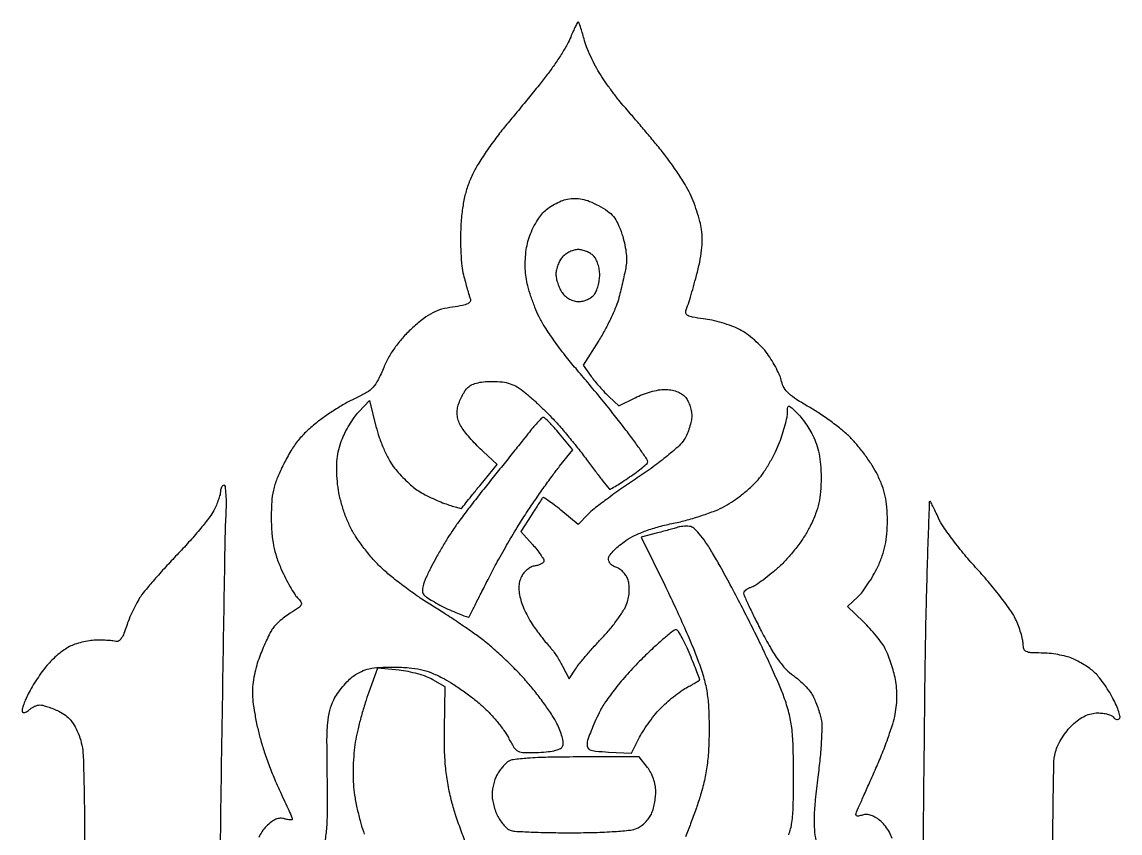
# Model space of a CAD drawing. Extents: x 4.4 to 43.5, y 2.7 to 80.
# Drawn here: x 12.46 to 35.72, y 62.85 to 80.03 of the extents above; entities that cross this region are included whole.
import ezdxf

# ---------------------------------------------------------------- set-up
doc = ezdxf.new("R2010")
doc.units = 0
doc.header["$MEASUREMENT"] = 0

msp = doc.modelspace()

# ---------------------------------------------------------------- linework, layer by layer
for points in [[(30.897802, 62.733099, 0.037575), (30.835727, 62.870015, 0.037791), (30.754411, 62.99513, 0.050956), (30.662069, 63.093521, 0.034504), (30.552918, 63.175862, 0.060479), (30.451487, 63.225675, 0.073519), (30.356252, 63.243883, 0.087592), (30.265715, 63.231808, -0.025235), (30.183736, 63.210274, -0.164483), (30.142021, 63.215288, -0.311942), (30.127075, 63.241369, -0.076257), (30.139329, 63.292187, -0.00664), (30.172192, 63.36946, -0.000396), (30.274619, 63.601197, -0.000596), (30.397156, 63.876948, -0.00044), (30.533437, 64.181924, 0.010114), (30.67197, 64.508775, 0.009265), (30.801468, 64.850599, 0.009308), (30.905702, 65.159955, 0.029748), (30.958907, 65.371055, 0.024531), (30.986494, 65.569152, 0.023307), (30.995181, 65.772424, 0.023915), (30.98497, 65.969686, 0.030379), (30.955873, 66.149668, 0.015584), (30.915416, 66.306682, 0.011493), (30.861274, 66.477863, 0.011639), (30.802549, 66.637455, 0.025351), (30.748587, 66.756193, 0.037859), (30.677262, 66.871765, 0.014069), (30.560569, 67.023136, 0.013848), (30.42353, 67.181741, 0.016267), (30.284853, 67.323954), (29.946686, 67.648896), (30.166311, 67.854798, 0.04107), (30.264857, 67.963695, 0.016595), (30.381414, 68.12687, 0.016289), (30.495877, 68.311692, 0.019892), (30.590168, 68.491863, 0.025939), (30.68618, 68.725104, 0.033176), (30.74865, 68.948813, 0.031465), (30.783124, 69.188123, 0.020043), (30.7944, 69.469302, 0.019628), (30.78316, 69.755513, 0.034292), (30.7484, 69.990174, 0.036295), (30.683659, 70.208577, 0.025397), (30.580928, 70.443961, 0.026524), (30.473417, 70.63378, 0.015229), (30.325125, 70.851084, 0.015185), (30.162354, 71.060963, 0.024399), (30.009878, 71.228353, 0.024291), (29.835533, 71.385836, 0.01258), (29.603734, 71.566069, 0.012478), (29.355699, 71.739714, 0.018508), (29.12939, 71.878096, -0.014519), (28.867308, 72.035495, -0.04538), (28.705061, 72.161565, -0.067911), (28.606818, 72.282087, -0.083214), (28.552694, 72.416716, 0.046674), (28.515102, 72.534281, 0.017892), (28.442146, 72.689835, 0.017533), (28.350403, 72.854085, 0.020618), (28.251888, 73.002603, 0.034271), (28.132185, 73.146046, 0.022279), (27.975992, 73.295185, 0.022408), (27.80971, 73.427721, 0.039117), (27.659548, 73.519773, 0.029678), (27.496927, 73.590919, 0.016592), (27.291837, 73.658858, 0.016507), (27.079229, 73.713984, 0.025705), (26.892682, 73.745868, -0.011374), (26.669016, 73.777532, -0.077872), (26.563692, 73.812297, -0.218145), (26.524742, 73.861764, -0.164586), (26.530956, 73.931547, 0.027009), (26.56279, 74.015849, 0.00343), (26.62022, 74.201381, 0.004014), (26.685166, 74.422807, 0.003329), (26.75083, 74.6595, 0.015681), (26.818474, 74.945049, 0.023098), (26.858269, 75.199645, 0.026241), (26.87114, 75.427612, 0.03604), (26.857168, 75.6324, 0.029511), (26.821647, 75.808374, 0.014986), (26.757442, 76.024993, 0.014833), (26.677597, 76.245246, 0.021437), (26.593106, 76.434286, 0.024402), (26.48069, 76.634331, 0.010104), (26.310323, 76.893814, 0.009968), (26.116181, 77.165114, 0.012665), (25.92582, 77.407186, 0.001726), (25.732514, 77.638953, 0.001526), (25.529546, 77.879111, 0.001532), (25.345357, 78.094364, 0.00467), (25.21846, 78.238993, -0.015213), (25.104523, 78.37451, -0.007481), (24.967522, 78.553341, -0.007416), (24.830669, 78.743455, -0.010714), (24.71586, 78.915793, -0.019916), (24.612342, 79.093931, -0.014054), (24.509853, 79.301585, -0.014213), (24.422961, 79.50599, -0.02881), (24.368681, 79.67205, 0.007269), (24.330109, 79.809886, 0.011708), (24.292816, 79.925982, 0.005533), (24.25849, 80.021411, 0.313295), (24.243825, 80.0316, 0.279181), (24.228047, 80.022046, 0.005899), (24.185049, 79.937399, 0.011889), (24.136998, 79.833839, 0.00751), (24.085659, 79.710914, -0.032602), (24.011359, 79.555435, -0.011948), (23.887137, 79.345767, -0.011786), (23.740064, 79.122425, -0.013844), (23.590023, 78.918185, -0.003679), (23.414467, 78.695972, -0.001775), (23.186527, 78.413836, -0.00176), (22.946832, 78.121404, -0.002526), (22.732234, 77.864121, 0.013682), (22.52818, 77.608076, 0.010722), (22.320624, 77.319833, 0.010872), (22.139012, 77.043167, 0.025989), (22.019748, 76.828532, 0.026605), (21.913303, 76.578171, 0.029996), (21.83886, 76.327646, 0.027003), (21.789564, 76.048631, 0.015765), (21.759249, 75.710251, 0.014983), (21.751396, 75.428447, 0.012794), (21.759624, 75.131382, 0.012982), (21.78105, 74.861558, 0.035383), (21.81456, 74.673062, 0.00378), (21.854023, 74.521199, 0.004009), (21.895034, 74.372906, 0.003825), (21.932344, 74.245784, 0.018321), (21.956808, 74.174306, -0.204936), (21.954414, 74.11111, -0.17004), (21.906744, 74.062826, -0.067685), (21.794873, 74.025781, -0.013183), (21.584565, 73.992219, 0.033301), (21.35229, 73.945507, 0.052991), (21.163562, 73.872105, 0.045601), (20.975739, 73.75226, 0.018308), (20.741645, 73.556801, 0.024617), (20.544705, 73.361376, 0.027864), (20.376434, 73.15512, 0.028765), (20.23679, 72.93778, 0.030173), (20.12546, 72.709211, -0.019742), (20.005295, 72.448849, -0.065712), (19.898652, 72.294008, -0.074583), (19.763083, 72.182675, -0.030557), (19.551042, 72.072939, 0.023777), (19.373521, 71.984096, 0.010924), (19.150715, 71.852529, 0.010791), (18.921855, 71.703619, 0.014675), (18.722477, 71.55893, 0.025214), (18.497059, 71.366141, 0.033843), (18.314825, 71.168628, 0.032936), (18.157293, 70.944037, 0.022094), (18.00643, 70.668964, 0.016766), (17.864332, 70.354104, 0.041509), (17.787782, 70.113006, 0.041416), (17.752015, 69.862255, 0.016625), (17.743123, 69.515708, 0.017324), (17.756475, 69.199791, 0.029434), (17.792257, 68.937798, 0.031597), (17.856223, 68.695156, 0.024243), (17.955236, 68.439431, 0.012444), (18.044912, 68.250311, 0.012954), (18.142755, 68.068442, 0.012727), (18.23526, 67.91583, 0.053806), (18.302232, 67.832654, -0.052779), (18.371975, 67.746398, -0.262663), (18.375619, 67.686501, -0.130698), (18.322324, 67.624857, -0.011104), (18.1451, 67.509811, 0.02527), (18.02396, 67.426203, 0.021681), (17.905269, 67.326638, 0.022249), (17.805337, 67.226618, 0.056634), (17.745211, 67.143689, 0.017529), (17.6955, 67.047996, 0.005639), (17.628402, 66.902764, 0.005616), (17.557327, 66.739358, 0.006263), (17.49255, 66.5802, 0.027232), (17.435285, 66.407133, 0.017473), (17.387008, 66.201085, 0.017561), (17.353797, 65.99541, 0.031207), (17.343069, 65.824196, 0.031113), (17.354599, 65.63853, 0.01179), (17.392872, 65.381477, 0.011624), (17.447736, 65.103158, 0.013923), (17.512708, 64.84409, 0.013119), (17.596035, 64.574526, 0.008205), (17.706969, 64.263349, 0.008233), (17.826419, 63.960179, 0.014827), (17.935708, 63.716396, -0.003264), (18.032773, 63.512638, -0.004894), (18.114595, 63.3334, -0.002135), (18.182177, 63.179673, -0.10284), (18.189, 63.146851, -0.356367), (18.177369, 63.132605, -0.060267), (18.139711, 63.129546, -0.043076), (18.085559, 63.136374, -0.023957), (18.021209, 63.153453, 0.095271), (17.933326, 63.163815, 0.0813), (17.842461, 63.142074, 0.064166), (17.745862, 63.08609, 0.033011), (17.640509, 62.993799, 0.043167), (17.544869, 62.880048, 0.054891), (17.478776, 62.75997, 0.054972)], [(18.88538, 62.678411, 0.026046), (18.920935, 62.973517, 0.016641), (18.935585, 63.397444, 0.004614), (18.930284, 64.063108, -0.00388), (18.923405, 64.79251, -0.021544), (18.939625, 65.18398, -0.040191), (18.983288, 65.446469, -0.054058), (19.06658, 65.672416, -0.035259), (19.146509, 65.808308, -0.023146), (19.256209, 65.953076, -0.0233), (19.376762, 66.084752, -0.040841), (19.48958, 66.180016, -0.045376), (19.652263, 66.275097, -0.056389), (19.818196, 66.331112, -0.041494), (20.029259, 66.358698, -0.013225), (20.3463, 66.365222, -0.016645), (20.663245, 66.352804, -0.036158), (20.904135, 66.317694, -0.040115), (21.121437, 66.251141, -0.025725), (21.3615, 66.141384, -0.020955), (21.552676, 66.031372, -0.011259), (21.779326, 65.880734, -0.011193), (22.003911, 65.716472, -0.017214), (22.189887, 65.563508, -0.021571), (22.357522, 65.402298, -0.016751), (22.525988, 65.213404, -0.017046), (22.671392, 65.026328, -0.038739), (22.764795, 64.873706, 0.022431), (22.882388, 64.666694, 0.139315), (22.972284, 64.58584, 0.112206), (23.100187, 64.555599, 0.012282), (23.404098, 64.560423, 0.016388), (23.615353, 64.575917, 0.039762), (23.768931, 64.604731, 0.056775), (23.872033, 64.645717, 0.180055), (23.920336, 64.700492, 0.130758), (23.927659, 64.769076, 0.027008), (23.902395, 64.888974, 0.026685), (23.85675, 65.029033, 0.022378), (23.794021, 65.172128, 0.031016), (23.696177, 65.343054, 0.010842), (23.535313, 65.576383, 0.010719), (23.346747, 65.826125, 0.012315), (23.155925, 66.056022, 0.013873), (22.94363, 66.286129, 0.009381), (22.68964, 66.536955, 0.009456), (22.43483, 66.770302, 0.018561), (22.222008, 66.944322, 0.009136), (21.998423, 67.107355, 0.004531), (21.709247, 67.306342, 0.004495), (21.405626, 67.507291, 0.006573), (21.134459, 67.678252, -0.013459), (20.866116, 67.852642, -0.009252), (20.571145, 68.063987, -0.009334), (20.294598, 68.278121, -0.018704), (20.085971, 68.459246, -0.024671), (19.904436, 68.646794, -0.016265), (19.713969, 68.878867, -0.01638), (19.543054, 69.117282, -0.030211), (19.422749, 69.323173, -0.026008), (19.323221, 69.548219, -0.021085), (19.239628, 69.7986, -0.02111), (19.17753, 70.05474, -0.026308), (19.142627, 70.297087, -0.019091), (19.129253, 70.552811, -0.029575), (19.139209, 70.77361, -0.032671), (19.173574, 70.974396, -0.032571), (19.233825, 71.169207, -0.026421), (19.30292, 71.324807, -0.017791), (19.397208, 71.494844, -0.017948), (19.500502, 71.653274, -0.033609), (19.596759, 71.772097), (19.822065, 72.014894), (19.960412, 71.465308, 0.022492), (20.03018, 71.232856, 0.017899), (20.125485, 70.988844, 0.018248), (20.230318, 70.768818, 0.042644), (20.328086, 70.61506, 0.019753), (20.434006, 70.487013, 0.013749), (20.563016, 70.350759, 0.013892), (20.694234, 70.226686, 0.027722), (20.805817, 70.137518, 0.025847), (20.92643, 70.060702, 0.012907), (21.086176, 69.975578, 0.012777), (21.256506, 69.895757, 0.018376), (21.411407, 69.834616, 0.005896), (21.549016, 69.787882, 0.009758), (21.666344, 69.752091, 0.003778), (21.765674, 69.724706, 0.376613), (21.777698, 69.730647, -0.070493), (21.787022, 69.746478, -0.000417), (21.89311, 69.879328, -0.00174), (22.014937, 70.030544, -0.001106), (22.157806, 70.205826), (22.528809, 70.658952), (22.232053, 70.930816, -0.014057), (22.10758, 71.051458, -0.010939), (21.978943, 71.18925, -0.011091), (21.864635, 71.323054, -0.026197), (21.787123, 71.428824, -0.041202), (21.72465, 71.543811, -0.055547), (21.689191, 71.656701, -0.058101), (21.680376, 71.770524, -0.051495), (21.697165, 71.888234, -0.032485), (21.729191, 71.988375, -0.022811), (21.777474, 72.096468, -0.02311), (21.833462, 72.196114, -0.043864), (21.888803, 72.26955, -0.086), (21.972965, 72.335647, -0.056326), (22.087703, 72.381693, -0.044284), (22.236693, 72.408895, -0.023025), (22.425621, 72.4176, -0.027347), (22.637833, 72.405984, -0.053137), (22.803439, 72.369727, -0.056023), (22.951951, 72.300961, -0.033974), (23.110459, 72.189352, -0.012342), (23.241472, 72.077629, -0.005836), (23.405135, 71.927453, -0.00578), (23.572844, 71.76623, -0.008129), (23.718395, 71.618302, -0.013357), (23.872982, 71.44706, -0.005579), (24.072517, 71.208452, -0.005515), (24.280527, 70.948186, -0.007119), (24.465433, 70.70445, 0.003322), (24.628904, 70.485536, 0.005324), (24.771627, 70.301146, 0.001406), (24.897607, 70.142837, 0.227776), (24.917246, 70.1334, 0.138328), (24.938897, 70.139507, 0.002047), (25.052408, 70.209714, 0.005398), (25.183665, 70.293625, 0.003517), (25.333459, 70.393194, 0.010655), (25.480955, 70.49738, 0.015752), (25.605324, 70.595465, 0.010908), (25.702584, 70.680961, 0.209974), (25.7184, 70.716962, 0.149305), (25.705312, 70.759813, 0.003089), (25.577785, 70.946613, 0.006944), (25.423159, 71.163624, 0.004584), (25.239709, 71.408918, 0.005181), (25.015924, 71.696272, 0.002844), (24.736308, 72.043666, 0.002835), (24.448479, 72.393064, 0.004529), (24.198206, 72.687916, -0.012808), (23.96664, 72.970067, -0.01085), (23.736266, 73.279527, -0.010992), (23.538612, 73.570773, -0.029892), (23.415977, 73.787716, -0.019653), (23.327724, 73.987787, -0.013965), (23.244061, 74.218267, -0.014129), (23.176481, 74.443071, -0.028911), (23.138845, 74.623215, -0.029879), (23.122919, 74.802874, -0.020802), (23.12555, 75.006526, -0.020824), (23.145071, 75.208894, -0.030307), (23.180398, 75.384615, -0.032868), (23.234393, 75.545017, -0.023247), (23.314835, 75.717268, -0.023571), (23.407556, 75.875328, -0.04497), (23.498653, 75.990897, -0.046143), (23.60419, 76.083677, -0.030285), (23.740678, 76.170852, -0.030434), (23.885222, 76.240139, -0.050216), (24.015058, 76.278289, -0.042986), (24.17677, 76.294437, -0.054279), (24.326338, 76.280209, -0.047403), (24.484344, 76.231673, -0.02375), (24.673526, 76.142551, -0.030174), (24.866558, 76.024712, -0.068377), (24.992063, 75.90897, -0.065883), (25.084421, 75.760912, -0.026374), (25.171739, 75.538047, -0.024329), (25.223753, 75.351584, -0.025177), (25.256705, 75.163064, -0.026899), (25.26868, 74.989573, -0.050809), (25.256589, 74.84999, -0.006009), (25.229795, 74.717777, -0.002662), (25.191401, 74.543877, -0.002634), (25.148775, 74.360073, -0.003549), (25.108139, 74.1942, -0.034214), (25.048453, 74.011492, -0.013726), (24.943211, 73.770409, -0.013508), (24.815198, 73.515924, -0.016622), (24.681676, 73.286107), (24.351346, 72.758713), (24.519002, 72.524707, 0.015605), (24.598429, 72.420851, 0.009211), (24.699327, 72.301672, 0.009211), (24.804572, 72.186263, 0.01557), (24.897442, 72.094046), (25.108226, 71.897392), (25.452243, 72.072896, -0.028549), (25.604921, 72.140103, -0.021514), (25.779322, 72.196846, -0.021918), (25.948401, 72.236025, -0.046002), (26.082618, 72.2484, -0.043106), (26.207782, 72.237589, -0.04397), (26.328379, 72.205482, -0.047056), (26.432711, 72.156094, -0.074906), (26.508988, 72.093689, -0.064083), (26.562632, 72.016537, -0.03627), (26.607779, 71.911827, -0.035577), (26.638531, 71.797805, -0.048437), (26.648684, 71.691839, -0.049215), (26.637372, 71.578679, -0.025999), (26.60243, 71.441816, -0.025605), (26.551705, 71.3042, -0.03583), (26.49167, 71.187743, -0.072175), (26.382212, 71.055583, -0.012428), (26.134856, 70.842917, -0.013304), (25.829326, 70.606445, -0.011541), (25.497029, 70.3747, 0.005835), (25.161061, 70.146048, 0.00662), (24.844503, 69.918867, 0.006074), (24.58073, 69.71923, 0.036142), (24.452349, 69.603814), (24.245612, 69.389015), (23.880057, 69.688559, 0.007916), (23.738266, 69.801042, 0.013288), (23.615269, 69.890388, 0.006938), (23.512171, 69.959088, 0.407346), (23.491983, 69.955002, 0.006279), (23.476152, 69.931093, 0.000191), (23.411797, 69.831112, 0.000377), (23.336113, 69.713238, 0.000261), (23.250635, 69.579734), (23.031808, 69.237569), (23.275304, 68.96505, -0.013056), (23.368557, 68.85503, -0.017257), (23.447273, 68.749852, -0.014719), (23.50633, 68.659424, -0.138143), (23.5188, 68.615149, -0.203561), (23.505372, 68.583533, -0.065361), (23.463507, 68.552558, -0.052889), (23.402629, 68.526763, -0.038132), (23.330568, 68.510734, 0.081099), (23.251263, 68.485812, 0.050139), (23.168629, 68.43325, 0.048792), (23.095311, 68.362972, 0.062106), (23.043614, 68.284921, 0.054013), (23.003531, 68.176139, 0.054087), (22.987701, 68.061348, 0.047121), (22.996104, 67.932641, 0.027515), (23.029022, 67.781452, 0.033067), (23.07724, 67.643171, 0.017367), (23.154231, 67.478072, 0.017202), (23.245202, 67.313698, 0.025269), (23.337126, 67.176531, 0.004345), (23.430777, 67.053244, 0.004289), (23.526951, 66.931074, 0.004216), (23.612981, 66.825535, 0.016447), (23.668822, 66.762535, -0.034615), (23.719488, 66.701012, -0.011505), (23.785156, 66.604343, -0.011391), (23.853215, 66.493566, -0.012723), (23.913584, 66.383764), (24.050624, 66.118758), (24.186562, 66.326039, -0.026038), (24.266658, 66.435313, -0.006068), (24.412637, 66.609785, -0.006242), (24.585799, 66.806688, -0.006085), (24.765286, 67.000909, 0.01869), (24.940738, 67.200639, 0.018373), (25.101836, 67.414027, 0.018605), (25.228953, 67.611168, 0.063965), (25.289204, 67.75065, 0.033642), (25.316792, 67.878366, 0.033143), (25.327184, 68.009271, 0.035119), (25.320218, 68.130823, 0.059034), (25.295415, 68.229861, 0.060484), (25.253555, 68.30946, 0.045115), (25.189962, 68.38571, 0.045948), (25.115605, 68.447538, 0.073758), (25.041635, 68.483689, -0.065233), (24.972433, 68.516066, -0.084337), (24.920556, 68.563072, -0.096534), (24.891852, 68.619041, -0.118464), (24.889183, 68.677567, -0.121817), (24.920371, 68.745091, -0.025868), (25.007106, 68.842625, -0.025629), (25.122233, 68.94795, -0.021909), (25.253544, 69.046928, -0.040592), (25.439409, 69.153584, -0.02279), (25.679947, 69.253654, -0.020683), (25.959491, 69.342372, -0.016879), (26.264966, 69.414606, 0.017209), (26.553161, 69.482954, 0.013279), (26.862328, 69.576504, 0.01348), (27.146731, 69.679463, 0.031043), (27.352821, 69.775572, 0.026919), (27.53234, 69.886194, 0.017044), (27.729559, 70.033083, 0.017112), (27.913949, 70.191081, 0.030049), (28.053428, 70.335492, 0.029484), (28.175368, 70.496231, 0.016399), (28.305471, 70.705023, 0.01631), (28.4237, 70.925701, 0.025305), (28.509523, 71.123911, 0.011649), (28.574553, 71.310877, 0.012327), (28.629499, 71.497196, 0.012012), (28.668934, 71.659679, 0.05357), (28.6794, 71.757086, -0.014351), (28.682677, 71.871232, -0.368676), (28.702562, 71.891993, -0.205816), (28.737724, 71.880907, -0.00596), (28.857602, 71.775062, -0.039143), (28.938227, 71.689778, -0.015766), (29.034994, 71.561836, -0.015487), (29.131017, 71.416875, -0.018945), (29.211248, 71.2755, -0.036692), (29.291528, 71.088209, -0.03389), (29.346103, 70.886188, -0.029801), (29.377773, 70.655628, -0.018256), (29.388864, 70.381359, -0.019397), (29.378421, 70.082104, -0.036378), (29.343126, 69.842727, -0.037336), (29.274276, 69.615128, -0.021659), (29.159901, 69.353196, -0.030661), (29.040034, 69.142044, -0.018431), (28.873847, 68.90652, -0.018309), (28.688002, 68.680402, -0.02698), (28.507556, 68.497453, -0.011808), (28.333917, 68.346773, -0.013428), (28.160499, 68.210997, -0.012667), (28.007879, 68.103858, -0.069965), (27.917573, 68.060564, 0.038066), (27.852978, 68.034507, 0.048317), (27.798377, 68.000572, 0.056427), (27.760613, 67.964291, 0.174923), (27.7488, 67.931557, 0.106749), (27.760043, 67.879497, 0.002795), (27.859713, 67.662729, 0.005768), (27.981694, 67.408981, 0.003898), (28.126377, 67.122336, 0.012712), (28.314664, 66.778211, 0.024776), (28.484964, 66.515777, 0.031135), (28.645276, 66.320508, 0.056132), (28.802259, 66.185851, -0.0294), (28.925093, 66.091377, -0.022754), (29.04749, 65.975064, -0.023246), (29.152033, 65.855603, -0.050057), (29.218193, 65.752924, -0.020838), (29.267304, 65.646034, -0.01214), (29.317647, 65.514183, -0.012125), (29.361732, 65.37944, -0.020026), (29.391577, 65.263483, -0.058605), (29.406301, 65.108617, -0.008806), (29.39383, 64.796212, -0.009786), (29.365251, 64.426202, -0.00831), (29.32095, 64.036783, 0.007323), (29.265504, 63.557823, 0.017585), (29.242146, 63.201376, 0.023505), (29.24682, 62.922076, 0.039628), (29.280181, 62.690296, 0.030561)], [(16.623668, 59.5584, -0.000254), (16.674817, 63.18836, -0.000382), (16.723442, 66.353234, -0.000148), (16.768119, 69.073399, -0.008918), (16.785021, 69.56235, 0.010939), (16.792693, 69.813742, 0.018237), (16.7868, 70.025403, 0.012649), (16.77182, 70.192137, 0.380947), (16.7428, 70.218, 0.167236), (16.713578, 70.207945, 0.095086), (16.688701, 70.179489, 0.07591), (16.671884, 70.137045, 0.056491), (16.6662, 70.086899, -0.065611), (16.657223, 70.018779, -0.017866), (16.625302, 69.914776, -0.017752), (16.580265, 69.798325, -0.017613), (16.526972, 69.685049, -0.044591), (16.436287, 69.541711, -0.009189), (16.250084, 69.307448, -0.009596), (16.022808, 69.042578, -0.008902), (15.779887, 68.7798, 0.005578), (15.532896, 68.516156, 0.005684), (15.293401, 68.248687, 0.005535), (15.090545, 68.011644, 0.023364), (14.977348, 67.862757, 0.025446), (14.895005, 67.729187, 0.014387), (14.808377, 67.559824, 0.014335), (14.730648, 67.383572, 0.022793), (14.675513, 67.228257, -0.023384), (14.622682, 67.079989, -0.054715), (14.56649, 66.976731, -0.08631), (14.50954, 66.919151, -0.229869), (14.45403, 66.909803, 0.045603), (14.390359, 66.922307, 0.010582), (14.281514, 66.931209, 0.010836), (14.15528, 66.936106, 0.010419), (14.02729, 66.935629, 0.032163), (13.889543, 66.923354, 0.021261), (13.733635, 66.892448, 0.021419), (13.584036, 66.849262, 0.038364), (13.466317, 66.799414, 0.03651), (13.354921, 66.73108, 0.018352), (13.224494, 66.62987, 0.01812), (13.096667, 66.514815, 0.025554), (12.992133, 66.402742, 0.018904), (12.893357, 66.275916, 0.010591), (12.78254, 66.114877, 0.010556), (12.677306, 65.947184, 0.016894), (12.595454, 65.799305, 0.016602), (12.533511, 65.667229, 0.024933), (12.489218, 65.547925, 0.022274), (12.463314, 65.450973, 0.255861), (12.474008, 65.414392, 0.192481), (12.50053, 65.403019, 0.087743), (12.538454, 65.408761, 0.067577), (12.581761, 65.430231, 0.047587), (12.62373, 65.46489, -0.050842), (12.67075, 65.50321, -0.038143), (12.729196, 65.535593, -0.039006), (12.789585, 65.557755, -0.068547), (12.842184, 65.565, -0.065673), (12.905675, 65.556625, -0.0152), (13.009098, 65.525456, -0.015437), (13.126925, 65.481913, -0.014554), (13.244215, 65.430382, -0.048808), (13.38446, 65.3462, -0.059031), (13.496075, 65.240947, -0.053004), (13.588542, 65.103113, -0.030053), (13.671477, 64.919816, -0.082083), (13.757465, 64.497813, -0.006839), (13.783832, 63.377689, -0.003991), (13.787539, 61.400743, -0.000373)], [(34.288335, 62.13779, -0.000491), (34.318478, 64.298084, -0.060224), (34.355381, 64.569292, -0.048211), (34.40654, 64.70863, -0.026943), (34.49355, 64.867105, -0.026648), (34.599718, 65.019248, -0.038824), (34.709964, 65.139951, -0.031611), (34.847172, 65.253154, -0.046596), (34.981566, 65.332532, -0.052119), (35.115703, 65.379414, -0.057724), (35.252057, 65.395409, -0.029479), (35.359297, 65.389236, -0.035645), (35.458324, 65.370428, -0.03845), (35.536953, 65.342984, -0.152297), (35.575153, 65.30982, 0.085898), (35.601127, 65.2805, 0.093852), (35.634703, 65.262706, 0.100318), (35.67058, 65.2591, 0.113939), (35.703256, 65.270171, 0.306673), (35.721045, 65.309782, 0.030171), (35.695583, 65.416896, 0.02994), (35.645535, 65.552505, 0.01882), (35.571866, 65.704602, 0.017659), (35.4788, 65.865647, 0.015087), (35.369814, 66.0286, 0.015348), (35.261648, 66.170781, 0.041183), (35.173805, 66.262582, 0.028152), (35.080861, 66.336039, 0.015006), (34.958445, 66.416684, 0.014893), (34.828085, 66.491796, 0.022407), (34.709867, 66.548631, 0.038298), (34.578265, 66.593234, 0.018716), (34.404974, 66.630675, 0.018446), (34.22093, 66.656325, 0.025402), (34.054217, 66.6648, -0.013159), (33.833679, 66.670605, -0.101914), (33.734448, 66.696553, -0.200745), (33.686039, 66.75223, -0.077581), (33.668942, 66.85515, 0.053196), (33.657757, 66.951097, 0.017405), (33.621495, 67.08899, 0.017121), (33.570285, 67.240374, 0.018525), (33.510029, 67.3839, 0.044979), (33.408371, 67.559644, 0.01049), (33.206002, 67.834131, 0.010735), (32.958775, 68.141267, 0.010345), (32.695588, 68.4414, -0.011384), (32.432145, 68.743087, -0.011567), (32.184145, 69.054882, -0.01141), (31.981208, 69.335581, -0.045825), (31.877642, 69.52005, 0.005397), (31.814299, 69.657883, 0.008642), (31.756943, 69.773982, 0.00323), (31.705919, 69.87137, 0.277225), (31.692217, 69.8796, 0.403541), (31.681754, 69.869513, 0.000123), (31.658411, 69.227255, 0.001748), (31.635043, 68.510395, 0.001049), (31.612052, 67.65885, 0.003327), (31.587433, 66.309477, 0.000427), (31.556373, 63.416009, 0.0005), (31.52588, 59.98232, 0.000416)], [(28.704115, 62.815395, 0.052244), (28.771116, 63.074527, 0.032579), (28.79916, 63.409651, 0.004899), (28.804934, 64.0845, 0.006203), (28.796483, 64.703637, 0.024008), (28.768073, 65.086536, 0.033767), (28.708888, 65.394976, 0.023349), (28.602549, 65.7342, 0.014359), (28.492222, 66.011081, 0.004838), (28.315965, 66.408356, 0.004808), (28.11245, 66.844194, 0.005492), (27.909229, 67.257, 0.003264), (27.696955, 67.66979, 0.002722), (27.466181, 68.105644, 0.002747), (27.25063, 68.502197, 0.007477), (27.092298, 68.7798, 0.01516), (26.943688, 69.014946, 0.029857), (26.809295, 69.19041, 0.036308), (26.69224, 69.307346, 0.155094), (26.602584, 69.345736, 0.021501), (26.533174, 69.349477, 0.019303), (26.461142, 69.347477, 0.019734), (26.396648, 69.340626, 0.055763), (26.3529, 69.329143, -0.020516), (26.301301, 69.311637, -0.002804), (26.191942, 69.280138, -0.00322), (26.061875, 69.244366, -0.002716), (25.923757, 69.208137), (25.579214, 69.11976), (26.077216, 68.103046, -0.005426), (26.284066, 67.668881, -0.004576), (26.493778, 67.205036, -0.004618), (26.677336, 66.778306, -0.012781), (26.795976, 66.473716, -0.017765), (26.908023, 66.12434, -0.029928), (26.973669, 65.823696, -0.026975), (27.0069, 65.496458, -0.011585), (27.017483, 65.0574, -0.012624), (27.007368, 64.641518, -0.020853), (26.975349, 64.291654, -0.022476), (26.916619, 63.965029, -0.018281), (26.825404, 63.621334, -0.010162), (26.735987, 63.348124, -0.007534), (26.626536, 63.049842, -0.007621), (26.514633, 62.771291, -0.016994)], [(21.908062, 62.536496, -0.009898), (21.773743, 62.874953, -0.009893), (21.652662, 63.219197, -0.01657), (21.566334, 63.513536, -0.018155), (21.488013, 63.870728, -0.019973), (21.438725, 64.221492, -0.018094), (21.41444, 64.603531, -0.010911), (21.411956, 65.0574), (21.426478, 65.9457), (21.164823, 66.099503, 0.045179), (21.032707, 66.16188, 0.019347), (20.846754, 66.221882, 0.018956), (20.642351, 66.270935, 0.023698), (20.449467, 66.300132), (19.995767, 66.346958), (19.810331, 65.838382, 0.012254), (19.732561, 65.607674, 0.007617), (19.65214, 65.333573, 0.007641), (19.58101, 65.060563, 0.013691), (19.532207, 64.834053, 0.022001), (19.50003, 64.607099, 0.012874), (19.480524, 64.33318, 0.01286), (19.475113, 64.057561, 0.021267), (19.486422, 63.825116, 0.02091), (19.517377, 63.593677, 0.012437), (19.572544, 63.321038, 0.012438), (19.641188, 63.051525, 0.020942), (19.713735, 62.829747, 0.017027)]]:
    msp.add_lwpolyline(points, format="xyb")
for points in [[(24.244969, 75.2094, 0.06701), (24.161082, 75.198107, 0.042032), (24.067997, 75.163954, 0.041555), (23.98034, 75.113912, 0.058427), (23.912612, 75.054689, 0.055471), (23.858986, 74.98032, 0.0362), (23.813729, 74.884569, 0.036231), (23.782807, 74.783441, 0.056136), (23.7726, 74.692813, 0.050945), (23.782098, 74.599837, 0.029527), (23.811286, 74.491271, 0.029253), (23.853854, 74.384746, 0.043116), (23.904297, 74.297624, 0.061712), (23.972718, 74.221825, 0.055192), (24.060051, 74.161694, 0.055914), (24.157186, 74.122785, 0.067423), (24.254521, 74.1096, 0.059275), (24.346439, 74.120535, 0.045999), (24.441868, 74.15309, 0.04722), (24.526428, 74.200952, 0.078174), (24.585433, 74.25765, 0.06508), (24.628777, 74.333469, 0.030025), (24.665596, 74.441202, 0.029113), (24.69122, 74.560792, 0.035731), (24.700509, 74.674607, 0.043875), (24.691735, 74.787319, 0.037033), (24.663358, 74.903575, 0.038611), (24.62107, 75.006267, 0.079563), (24.570257, 75.076457, 0.06038), (24.505298, 75.127372, 0.039068), (24.419865, 75.170348, 0.038954), (24.328349, 75.199674, 0.058126)], [(23.507016, 71.654675, 0.200727), (23.475705, 71.642603, 0.010437), (23.397727, 71.564677, 0.015187), (23.307571, 71.464841, 0.010332), (23.210916, 71.346156, -0.002333), (23.081864, 71.182409, -0.000644), (22.877503, 70.92626, -0.000651), (22.645273, 70.63672, -0.000681), (22.415746, 70.352106, 0.00366), (22.184878, 70.062311, 0.00324), (21.948613, 69.757196, 0.003254), (21.739379, 69.479614, 0.009912), (21.602277, 69.2874, 0.011149), (21.486166, 69.109192, 0.006112), (21.351544, 68.886098, 0.006089), (21.220335, 68.656156, 0.00967), (21.114269, 68.455866, 0.01405), (21.013332, 68.24123, 0.040744), (20.9602, 68.086132, 0.06342), (20.946493, 67.974265, 0.173711), (20.9733, 67.900537, 0.073705), (21.031386, 67.848457, 0.012115), (21.159523, 67.768202, 0.013097), (21.316224, 67.680727, 0.011229), (21.485466, 67.596774, 0.008225), (21.650117, 67.522933, 0.013457), (21.792219, 67.466469, 0.007074), (21.910539, 67.424993, 0.351305), (21.932304, 67.433004, 0.017765), (21.947757, 67.460831, 0.000151), (22.059246, 67.679714, 0.000534), (22.186937, 67.93126, 0.000344), (22.3344, 68.223022, -0.008584), (22.511177, 68.558918, -0.005383), (22.728857, 68.945904, -0.005402), (22.951452, 69.322386, -0.009824), (23.142632, 69.624354, -0.004609), (23.326839, 69.897532, -0.00388), (23.526823, 70.183508, -0.003915), (23.713445, 70.441711, -0.010818), (23.850152, 70.619572), (24.130141, 70.96798), (23.845621, 71.310565, 0.008508), (23.732677, 71.441945, 0.012559), (23.628791, 71.552964, 0.007809), (23.539133, 71.641277, 0.185598)], [(26.32535, 67.153383, 0.253694), (26.268559, 67.143333, 0.007068), (26.06905, 66.979944, 0.012857), (25.835968, 66.773011, 0.008275), (25.57609, 66.52187, 0.013621), (25.288499, 66.2185, 0.015774), (25.032102, 65.914043, 0.017128), (24.823946, 65.631008, 0.036225), (24.686939, 65.3958, 0.008887), (24.59787, 65.205251, 0.009761), (24.518491, 65.017479, 0.009256), (24.456856, 64.854685, 0.047642), (24.43319, 64.7613, 0.122317), (24.441418, 64.670564, 0.211647), (24.492188, 64.616175, 0.078869), (24.611198, 64.586389, 0.008888), (24.889735, 64.566842), (25.37237, 64.541584), (25.545958, 64.881845, -0.026423), (25.633766, 65.03359, -0.014657), (25.75576, 65.209359, -0.014584), (25.89008, 65.380583, -0.022761), (26.016414, 65.518974, -0.017449), (26.148558, 65.642203, -0.013595), (26.300237, 65.766986, -0.013807), (26.448087, 65.875608, -0.0322), (26.565741, 65.946393, 0.007529), (26.662505, 65.998293, 0.011753), (26.74404, 66.046161, 0.005996), (26.810452, 66.08839, 0.253329), (26.8182, 66.102701, 0.091798), (26.814652, 66.121864, 0.000734), (26.758704, 66.267131, 0.002635), (26.693292, 66.433613, 0.001688), (26.615659, 66.626292, 0.012162), (26.531682, 66.819129, 0.017102), (26.446832, 66.986482, 0.013383), (26.369328, 67.118699, 0.174767)], [(24.21061, 64.462509, 0.00475), (23.604256, 64.455519, 0.012813), (23.17397, 64.43543, 0.013218), (22.867672, 64.405096, 0.133188), (22.750069, 64.356759, 0.039123), (22.691564, 64.304087, 0.019967), (22.626357, 64.229692, 0.019711), (22.564899, 64.147203, 0.027888), (22.517419, 64.068912, 0.039643), (22.479686, 63.982131, 0.023281), (22.447911, 63.873409, 0.023187), (22.426134, 63.761042, 0.036281), (22.419, 63.66286, 0.043152), (22.427815, 63.560914, 0.022507), (22.455358, 63.436285, 0.022209), (22.495363, 63.310059, 0.03149), (22.542771, 63.202251, 0.032285), (22.600233, 63.106779, 0.030683), (22.670413, 63.017775, 0.032144), (22.742298, 62.947017, 0.086923), (22.80349, 62.910352, 0.07819), (22.901343, 62.88946, 0.003551), (23.244926, 62.873237, 0.005862), (23.654412, 62.861622, 0.004159), (24.113939, 62.8578, 0.006822), (24.594264, 62.864354, 0.010173), (25.013922, 62.884358, 0.00876), (25.35238, 62.913366, 0.081306), (25.49359, 62.951729, 0.054415), (25.5794, 63.002729, 0.035121), (25.666777, 63.078623, 0.035121), (25.742671, 63.166, 0.054415), (25.793671, 63.25181, 0.03925), (25.829721, 63.350857, 0.020008), (25.860008, 63.479863, 0.019749), (25.880755, 63.616125, 0.027907), (25.8876, 63.738672, 0.050853), (25.87492, 63.863027, 0.032962), (25.836444, 64.002518, 0.032924), (25.779861, 64.136029, 0.05), (25.71226, 64.242291), (25.536919, 64.4652)]]:
    msp.add_lwpolyline(points, format="xyb", close=True)

doc.saveas('drawing.dxf')
